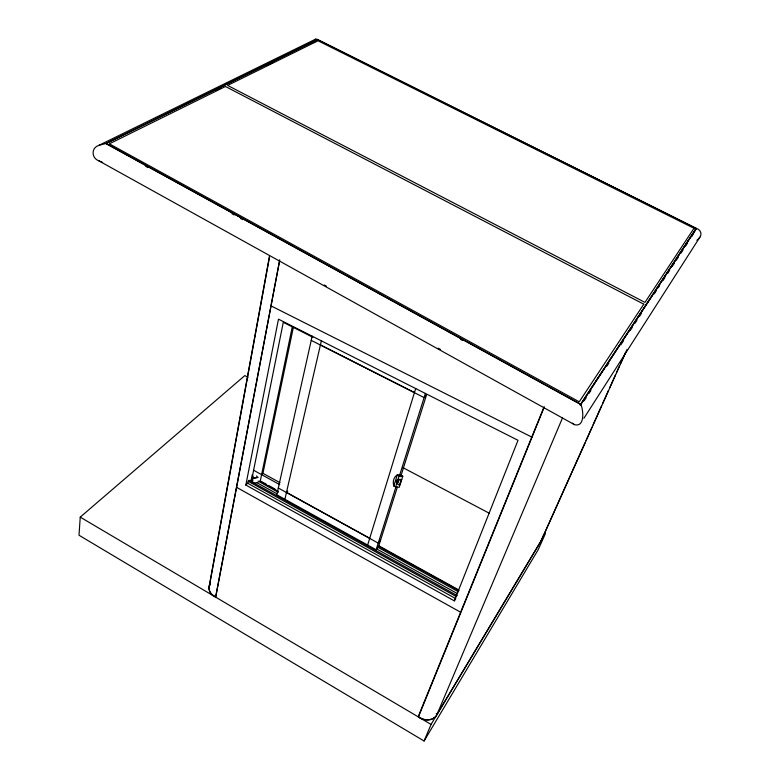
<?xml version="1.0" encoding="UTF-8"?>
<svg xmlns="http://www.w3.org/2000/svg" width="780" height="780" viewBox="0 0 780 780"><rect width="100%" height="100%" fill="white"/><g stroke="black" fill="none" stroke-linecap="round" stroke-linejoin="round"><path stroke-width="1.17" d="M248.069 377.286L244.832 375.59L80.242 517.13L79.004 535.236L424.076 741L538.171 549.725L545.405 533.617L431.067 724.435L424.076 741M209.05 586.979L269.519 255.83M209.216 587.008L269.519 257.069M279.718 259.75L215.621 596.905A12.051 9.331 8.1 0 1 209.596 590.86M279.601 260.978L215.738 597.119A12.226 9.467 8.1 0 1 210.249 584.005M245.827 485.043L278.479 319.166L518.017 440.31L454.331 600.863L245.827 485.043L247.669 483.2L248.966 480.285L457.255 595.618M251.54 478.354L252.252 474.825L253.91 478.179L257.439 477.594L256.601 475.917M251.706 477.565L251.297 479.593L249.931 480.948M252.466 475.907L283.286 322.315L312.839 337.262M251.384 482.206L252.174 478.257L258.16 477.272M292.276 326.869L260.198 481.426L278.197 491.371M261.602 474.649L262.928 473.314L293.456 326.84M312.175 336.112L276.802 494.793L376.135 549.764L378.485 546.76L397.371 487.071M284.895 499.268L321.37 340.762M317.255 40.443L317.45 39.643L696.16 228.423L691.733 236.632M367.643 545.064L415.711 388.469M393.812 486.018L397.293 474.923L400.043 474.767L402.773 476.219L399.253 487.295L395.616 486.983L393.812 486.018A15.834 11.3 39.3 0 1 397.293 474.923L399.116 475.898L402.773 476.219M395.616 486.983L399.116 475.898L400.043 474.767M376.135 549.764L396.065 486.535M399.711 474.981L425.431 393.383M400.657 476.687L426.562 394.807L424.106 397.595L311.22 340.373M396.659 483.678L399.38 485.121L401.71 479.554L398.063 479.242L400.784 480.694M313.677 41.993L313.95 41.282M436.956 714.109L436.927 714.168A12.841 10.316 28.4 0 1 436.605 714.87M544.148 406.604L418.197 716.742A13.026 10.462 28.4 0 0 437.171 714.061L541.261 540.696L627.013 349.459M543.982 407.735L418.49 716.771A12.841 10.316 28.4 0 0 433.729 718.048M562.438 418.07L437.171 714.061L436.215 713.495M585.058 442.709L541.222 540.511A10.715 7.108 24.9 0 0 542.246 538.639M586.053 440.485L592.03 427.148M593.034 424.924L601.507 406.019M602.501 403.796L608.488 390.458M609.482 388.235L615.459 374.887M616.463 372.665L619.447 365.995M620.451 363.773L625.433 352.657M314.028 41.116L315.373 39.292L316.904 39.166L696.442 228.442C700.284 229.261 702.439 234.01 699.875 237.208L583.898 418.294M696.16 228.423L580.144 405.113L695.74 229.193M580.895 404.381C583.313 410.026 585.205 427.577 574.441 424.642L98.602 160.709C91.562 158.184 91.065 147.956 98.465 145.548L315.656 39.127M454.331 600.863L455.783 598.64L247.669 483.2M696.442 228.442L580.798 404.537L105.768 143.51L98.797 145.392M584.21 400.706L586.209 397.654M588.88 393.578L590.879 390.526M606.889 366.103L608.887 363.051M620.899 344.721L623.571 340.655M630.24 330.476L632.249 327.424M634.91 323.349L636.919 320.297M639.581 316.222L641.589 313.17M654.264 293.836L656.263 290.784M658.261 287.723L659.597 285.694M662.932 280.605L664.94 277.543M667.602 273.478L669.611 270.426M672.272 266.351L674.281 263.299M676.279 260.247L678.278 257.195M680.95 253.12L682.948 250.068M685.62 245.993L687.619 242.941M699.875 237.208L698.587 238.816M532.096 436.605L531.775 437.083L271.069 305.906M380.581 540.13L378.232 543.124L278.314 488.026M399.38 485.121L400.306 483.99M286.445 492.521L287.752 491.137M698.392 239.011L697.778 239.577M697.564 239.762L696.881 240.308M216.011 90.334L220.37 88.189M267.179 65.12L272.62 62.439M311.805 43.124L313.989 42.052M105.768 143.51L317.372 39.497M317.45 39.643L106.187 143.549L580.612 404.225M253.198 483.249L257.995 482.44M102.59 162.416L98.602 160.709M320.502 344.926L414.511 392.584M402.704 467.522L489.508 513.367M145.577 166.228L147.713 167.398M232.06 213.769L234.195 214.948M240.601 218.468L242.736 219.638M460.561 339.378L462.696 340.548M262.938 473.314L279.952 482.674M253.607 470.252L279.708 484.614M286.552 492.414L369.779 538.298M378.7 545.727L458.63 589.856M260.042 480.792L266.428 484.322M268.554 485.501L274.94 489.021M378.163 546.019L459.04 590.684M258.092 481.104L278.333 492.287M377.393 547.014L458.338 591.747M256.61 482.527L276.812 493.711M376.76 548.993L457.567 593.697M324.246 284.993L326.372 286.172M438.194 348.173L440.329 349.352M248.069 481.182L456.553 596.69M236.593 487.344L460.639 612.242M574.441 424.642L572.413 423.14M80.242 517.13L431.067 724.435M252.174 478.257L252.788 479.505A6.386 2.165 81.1 0 1 252.242 483.064M542.5 536.318A10.871 7.215 24.9 0 1 541.261 540.696M209.43 590.343A12.051 9.331 8.1 0 1 209.42 586.15M209.713 585.322A12.051 9.331 8.1 0 1 210.21 584.376M434.831 717.181A12.841 10.316 28.4 0 1 434.06 717.815M643.783 304.2L579.218 401.817L109.356 143.822L225.469 86.492L643.783 304.2M693.995 228.277L644.972 302.396L227.633 85.42L318.035 40.784L693.995 228.277M395.918 481.504A1.57 1.121 39.8 0 0 398.268 482.752A1.57 1.121 39.8 0 0 397.615 480.47A1.57 1.121 39.8 0 0 395.918 481.504"/></g></svg>
